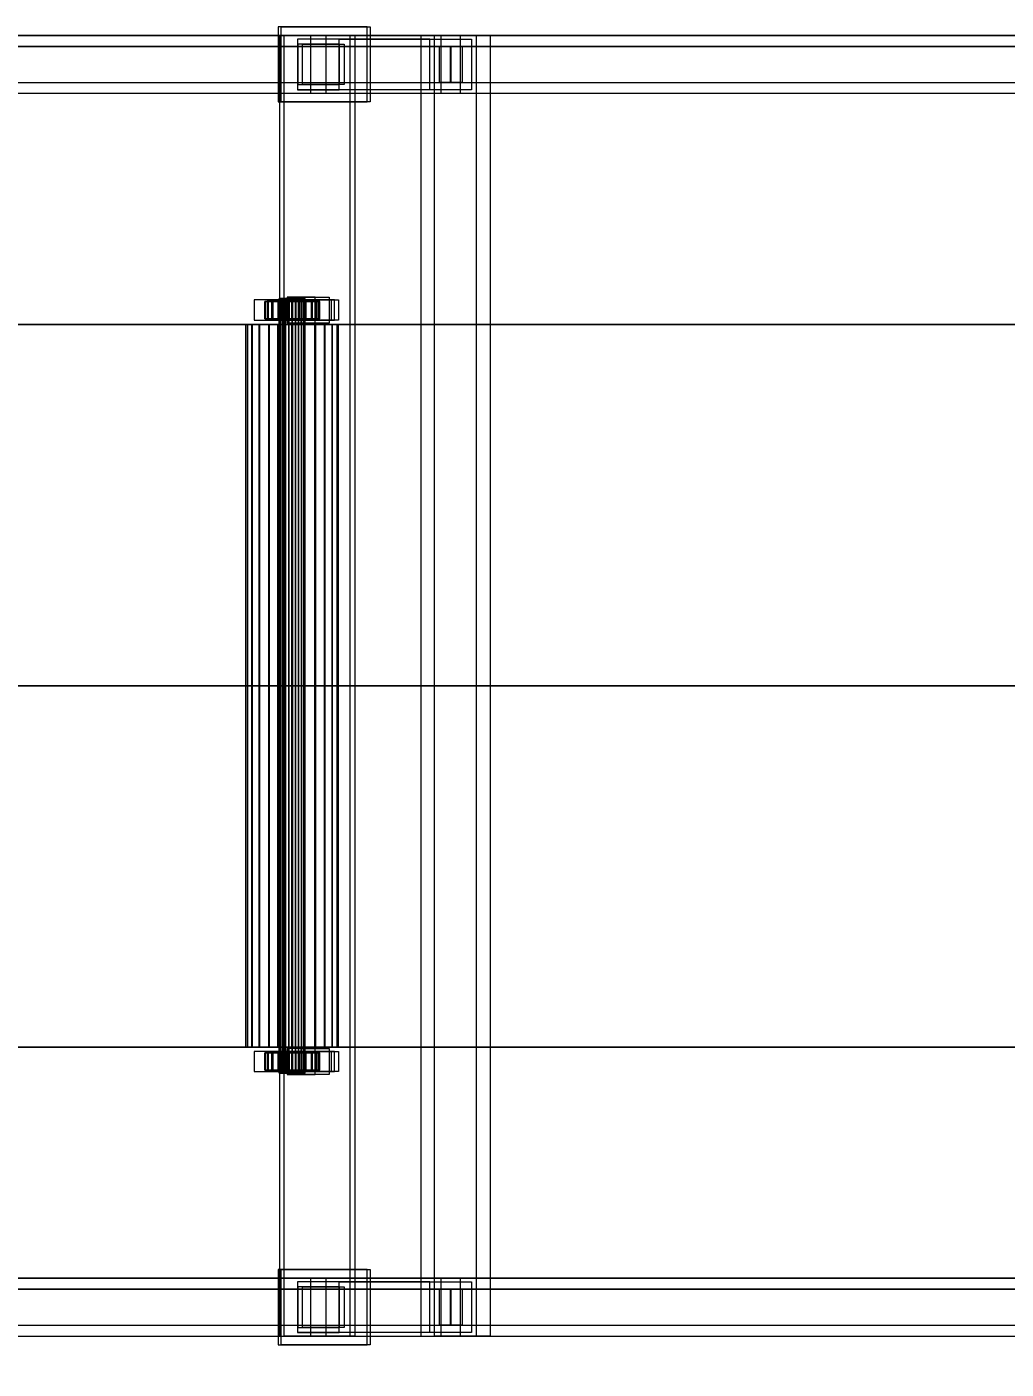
# Model space of a CAD drawing. Header units: millimetres. Extents: x -191664 to 191490, y -197311 to 10263.
# Drawn here: x 34182 to 34860, y -18473 to -17544 of the extents above; entities that cross this region are included whole.
import ezdxf

# ---------------------------------------------------------------- set-up
doc = ezdxf.new("R2010")
doc.units = ezdxf.units.MM
doc.layers.add('COTAS_INSTALACION_P', color=30, linetype='Continuous', lineweight=0)
doc.layers.add('superior_C03', color=7, linetype='Continuous', lineweight=0)
doc.dimstyles.new('PLANTA_100', dxfattribs={"dimtxt": 250, "dimasz": 150, "dimexe": 150, "dimexo": 80, "dimgap": 100, "dimtad": 1, "dimtih": 1, "dimtoh": 1, "dimdec": 1, "dimdsep": 46, "dimcen": 0.09, "dimclrd": 1, "dimclre": 1, "dimclrt": 1, "dimadec": 0, "dimazin": 0, "dimtfac": 1, "dimtdec": 4, "dimtofl": 0, "dimtmove": 0, "dimatfit": 3, "dimfxl": 1, "dimtolj": 1, "dimtzin": 0, "dimarcsym": 0})

# ---------------------------------------------------------------- blocks, each defined once
blk = doc.blocks.new('*D5')
at = {"layer": 'COTAS_INSTALACION_P', "color": 1, "lineweight": -2, "transparency": 16777216}
for p, q in [((-1000, -18080), (-1000, -25850)), ((60117.12, -18080), (60117.12, -25850)), ((-850, -25700), (59967.12, -25700))]:
    blk.add_line(p, q, dxfattribs=at)
at = {"layer": 'COTAS_INSTALACION_P', "color": 1, "transparency": 16777216}
for points in [[(-850, -25675), (-850, -25725), (-1000, -25700)], [(59967.12, -25675), (59967.12, -25725), (60117.12, -25700)]]:
    blk.add_solid(points, dxfattribs=at)
at = {"layer": 'Defpoints', "color": 0, "transparency": 16777216}
for p in [(-1000, -18000), (60117.12, -18000), (60117.12, -25700)]:
    blk.add_point(p, dxfattribs=at)

msp = doc.modelspace()

# ---------------------------------------------------------------- linework, layer by layer
at = {"layer": 'superior_C03', "color": 139, "true_color": 0x354b57}
for p, q in [((34417.8, -17544), (34356.16, -17544)), ((34356.16, -17544), (34356.16, -17596)), ((34358.31, -17544), (34356.16, -17544)), ((34358.31, -17596), (34358.31, -17544)), ((34358.31, -17544), (34419.95, -17544)), ((34417.8, -17596), (34417.8, -17544)), ((34417.8, -17544), (34419.95, -17544)), ((34419.95, -17544), (34419.95, -17596)), ((34378.69, -17550), (33223.03, -17550)), ((33233.8, -17550), (34389.47, -17550)), ((34468.91, -17550), (33313.25, -17550)), ((33326.71, -17550), (34482.38, -17550)), ((34406.05, -17550), (34357.13, -17550)), ((34357.13, -17550), (34357.13, -18450)), ((34360.36, -17550), (34357.13, -17550)), ((34360.36, -18450), (34360.36, -17550)), ((34360.36, -17550), (34409.28, -17550)), ((34398.53, -17552.5), (34369.63, -17552.5)), ((34369.63, -17552.5), (34369.63, -17587.5)), ((34461.2, -17552.5), (34369.63, -17552.5)), ((34378.69, -17550), (34378.69, -17590)), ((34389.47, -17550), (34378.69, -17550)), ((35534.36, -17550), (34378.69, -17550)), ((34389.47, -17590), (34389.47, -17550)), ((34389.47, -17550), (35545.13, -17550)), ((34398.53, -17587.5), (34398.53, -17552.5)), ((34398.53, -17552.5), (34490.09, -17552.5)), ((34406.05, -18450), (34406.05, -17550)), ((34406.05, -17550), (34409.28, -17550)), ((34409.28, -17550), (34409.28, -18450)), ((34493.56, -17550), (34455.04, -17550)), ((34455.04, -17550), (34455.04, -18450)), ((34464.46, -17550), (34455.04, -17550)), ((34461.2, -17587.5), (34461.2, -17552.5)), ((34461.2, -17552.5), (34490.09, -17552.5)), ((34464.46, -18450), (34464.46, -17550)), ((34464.46, -17550), (34502.98, -17550)), ((34468.91, -17550), (34468.91, -17590)), ((34482.38, -17550), (34468.91, -17550)), ((35624.58, -17550), (34468.91, -17550)), ((34482.38, -17590), (34482.38, -17550)), ((34482.38, -17550), (35638.04, -17550)), ((34490.09, -17552.5), (34490.09, -17587.5)), ((34493.56, -18450), (34493.56, -17550)), ((34493.56, -17550), (34502.98, -17550)), ((34502.98, -17550), (34502.98, -18450)), ((33228.36, -17557.5), (34475.59, -17557.5)), ((34475.7, -17557.5), (33228.47, -17557.5)), ((34398.73, -17556), (34369.84, -17556)), ((34369.84, -17556), (34369.84, -17584)), ((34373.07, -17556), (34369.84, -17556)), ((34373.07, -17584), (34373.07, -17556)), ((34373.07, -17556), (34401.96, -17556)), ((34398.73, -17584), (34398.73, -17556)), ((34398.73, -17556), (34401.96, -17556)), ((34401.96, -17556), (34401.96, -17584)), ((34467.82, -17557.5), (34483.47, -17557.5)), ((34467.82, -17582.5), (34467.82, -17557.5)), ((35531.92, -17557.5), (34467.82, -17557.5)), ((34475.59, -17582.5), (34475.59, -17557.5)), ((34475.59, -17557.5), (34475.7, -17557.5)), ((34475.7, -17557.5), (34475.7, -17582.5)), ((34483.47, -17557.5), (34483.47, -17582.5)), ((34483.47, -17557.5), (35547.57, -17557.5)), ((33228.36, -17582.5), (34475.59, -17582.5)), ((33228.47, -17582.5), (34475.7, -17582.5)), ((34483.47, -17582.5), (34467.82, -17582.5)), ((34467.82, -17582.5), (35531.92, -17582.5)), ((34475.7, -17582.5), (34475.59, -17582.5)), ((34483.47, -17582.5), (35547.57, -17582.5)), ((33223.03, -17590), (34378.69, -17590)), ((33233.8, -17590), (34389.47, -17590)), ((33313.25, -17590), (34468.91, -17590)), ((33326.71, -17590), (34482.38, -17590)), ((34369.63, -17587.5), (34398.53, -17587.5)), ((34461.2, -17587.5), (34369.63, -17587.5)), ((34369.84, -17584), (34398.73, -17584)), ((34369.84, -17584), (34373.07, -17584)), ((34401.96, -17584), (34373.07, -17584)), ((34378.69, -17590), (34389.47, -17590)), ((34378.69, -17590), (35534.36, -17590)), ((34389.47, -17590), (35545.13, -17590)), ((34490.09, -17587.5), (34398.53, -17587.5)), ((34401.96, -17584), (34398.73, -17584)), ((34490.09, -17587.5), (34461.2, -17587.5)), ((34468.91, -17590), (34482.38, -17590)), ((34468.91, -17590), (35624.58, -17590)), ((34482.38, -17590), (35638.04, -17590)), ((34356.16, -17596), (34417.8, -17596)), ((34356.16, -17596), (34358.31, -17596)), ((34419.95, -17596), (34358.31, -17596)), ((34419.95, -17596), (34417.8, -17596)), ((34381.8, -17731), (34362.53, -17731)), ((34362.53, -17731), (34362.53, -17749)), ((34372.23, -17731), (34362.53, -17731)), ((34372.23, -17749), (34372.23, -17731)), ((34372.23, -17731), (34391.49, -17731)), ((34381.8, -17749), (34381.8, -17731)), ((34381.8, -17731), (34391.49, -17731)), ((34391.49, -17731), (34391.49, -17749)), ((34349.18, -17733), (34339.55, -17733)), ((34339.55, -17733), (34339.55, -17747)), ((34352.48, -17733), (34339.55, -17733)), ((34395.28, -17733), (34349.05, -17733)), ((34349.05, -17733), (34349.05, -17747)), ((34351.75, -17733), (34349.05, -17733)), ((34349.18, -17747), (34349.18, -17733)), ((34349.18, -17733), (34362.11, -17733)), ((34351.75, -17747), (34351.75, -17733)), ((34351.75, -17733), (34397.97, -17733)), ((34352.48, -17747), (34352.48, -17733)), ((34352.48, -17733), (34362.11, -17733)), ((34362.11, -17733), (34362.11, -17747)), ((34380, -17733), (34370.37, -17733)), ((34370.37, -17733), (34370.37, -17747)), ((34383.3, -17733), (34370.37, -17733)), ((34380, -17747), (34380, -17733)), ((34380, -17733), (34392.93, -17733)), ((34383.3, -17747), (34383.3, -17733)), ((34383.3, -17733), (34392.93, -17733)), ((34392.93, -17733), (34392.93, -17747)), ((34395.28, -17747), (34395.28, -17733)), ((34395.28, -17733), (34397.97, -17733)), ((34397.97, -17733), (34397.97, -17747)), ((34339.55, -17747), (34349.18, -17747)), ((34339.55, -17747), (34352.48, -17747)), ((34349.05, -17747), (34395.28, -17747)), ((34349.05, -17747), (34351.75, -17747)), ((34362.11, -17747), (34349.18, -17747)), ((34397.97, -17747), (34351.75, -17747)), ((34362.11, -17747), (34352.48, -17747)), ((34362.53, -17749), (34381.8, -17749)), ((34372.23, -17749), (34362.53, -17749)), ((34370.37, -17747), (34380, -17747)), ((34370.37, -17747), (34383.3, -17747)), ((34391.49, -17749), (34372.23, -17749)), ((34392.93, -17747), (34380, -17747)), ((34391.49, -17749), (34381.8, -17749)), ((34392.93, -17747), (34383.3, -17747)), ((34397.97, -17747), (34395.28, -17747)), ((34381.8, -18251), (34362.53, -18251)), ((34362.53, -18251), (34362.53, -18269)), ((34372.23, -18251), (34362.53, -18251)), ((34372.23, -18269), (34372.23, -18251)), ((34372.23, -18251), (34391.49, -18251)), ((34381.8, -18269), (34381.8, -18251)), ((34381.8, -18251), (34391.49, -18251)), ((34391.49, -18251), (34391.49, -18269)), ((34349.18, -18253), (34339.55, -18253)), ((34339.55, -18253), (34339.55, -18267)), ((34352.48, -18253), (34339.55, -18253)), ((34395.28, -18253), (34349.05, -18253)), ((34349.05, -18253), (34349.05, -18267)), ((34351.75, -18253), (34349.05, -18253)), ((34349.18, -18267), (34349.18, -18253)), ((34349.18, -18253), (34362.11, -18253)), ((34351.75, -18267), (34351.75, -18253)), ((34351.75, -18253), (34397.97, -18253)), ((34352.48, -18267), (34352.48, -18253)), ((34352.48, -18253), (34362.11, -18253)), ((34362.11, -18253), (34362.11, -18267)), ((34380, -18253), (34370.37, -18253)), ((34370.37, -18253), (34370.37, -18267)), ((34383.3, -18253), (34370.37, -18253)), ((34380, -18267), (34380, -18253)), ((34380, -18253), (34392.93, -18253)), ((34383.3, -18267), (34383.3, -18253)), ((34383.3, -18253), (34392.93, -18253)), ((34392.93, -18253), (34392.93, -18267)), ((34395.28, -18267), (34395.28, -18253)), ((34395.28, -18253), (34397.97, -18253)), ((34397.97, -18253), (34397.97, -18267)), ((34339.55, -18267), (34349.18, -18267)), ((34339.55, -18267), (34352.48, -18267)), ((34349.05, -18267), (34395.28, -18267)), ((34349.05, -18267), (34351.75, -18267)), ((34362.11, -18267), (34349.18, -18267)), ((34397.97, -18267), (34351.75, -18267)), ((34362.11, -18267), (34352.48, -18267)), ((34362.53, -18269), (34381.8, -18269)), ((34372.23, -18269), (34362.53, -18269)), ((34370.37, -18267), (34380, -18267)), ((34370.37, -18267), (34383.3, -18267)), ((34391.49, -18269), (34372.23, -18269)), ((34392.93, -18267), (34380, -18267)), ((34391.49, -18269), (34381.8, -18269)), ((34392.93, -18267), (34383.3, -18267)), ((34397.97, -18267), (34395.28, -18267)), ((34378.69, -18410), (33223.03, -18410)), ((33233.8, -18410), (34389.47, -18410)), ((34468.91, -18410), (33313.25, -18410)), ((33326.71, -18410), (34482.38, -18410)), ((34417.8, -18404), (34356.16, -18404)), ((34356.16, -18404), (34356.16, -18456)), ((34358.31, -18404), (34356.16, -18404)), ((34358.31, -18456), (34358.31, -18404)), ((34358.31, -18404), (34419.95, -18404)), ((34378.69, -18410), (34378.69, -18450)), ((34389.47, -18410), (34378.69, -18410)), ((35534.36, -18410), (34378.69, -18410)), ((34389.47, -18450), (34389.47, -18410)), ((34389.47, -18410), (35545.13, -18410)), ((34417.8, -18456), (34417.8, -18404)), ((34417.8, -18404), (34419.95, -18404)), ((34419.95, -18404), (34419.95, -18456)), ((34468.91, -18410), (34468.91, -18450)), ((34482.38, -18410), (34468.91, -18410)), ((35624.58, -18410), (34468.91, -18410)), ((34482.38, -18450), (34482.38, -18410)), ((34482.38, -18410), (35638.04, -18410)), ((33228.36, -18417.5), (34475.59, -18417.5)), ((34475.7, -18417.5), (33228.47, -18417.5)), ((34398.53, -18412.5), (34369.63, -18412.5)), ((34369.63, -18412.5), (34369.63, -18447.5)), ((34461.2, -18412.5), (34369.63, -18412.5)), ((34398.73, -18416), (34369.84, -18416)), ((34369.84, -18416), (34369.84, -18444)), ((34373.07, -18416), (34369.84, -18416)), ((34373.07, -18444), (34373.07, -18416)), ((34373.07, -18416), (34401.96, -18416)), ((34398.53, -18447.5), (34398.53, -18412.5)), ((34398.53, -18412.5), (34490.09, -18412.5)), ((34398.73, -18444), (34398.73, -18416)), ((34398.73, -18416), (34401.96, -18416)), ((34401.96, -18416), (34401.96, -18444)), ((34461.2, -18447.5), (34461.2, -18412.5)), ((34461.2, -18412.5), (34490.09, -18412.5)), ((34467.82, -18417.5), (34483.47, -18417.5)), ((34467.82, -18442.5), (34467.82, -18417.5)), ((35531.92, -18417.5), (34467.82, -18417.5)), ((34475.59, -18442.5), (34475.59, -18417.5)), ((34475.59, -18417.5), (34475.7, -18417.5)), ((34475.7, -18417.5), (34475.7, -18442.5)), ((34483.47, -18417.5), (34483.47, -18442.5)), ((34483.47, -18417.5), (35547.57, -18417.5)), ((34490.09, -18412.5), (34490.09, -18447.5)), ((33228.36, -18442.5), (34475.59, -18442.5)), ((33228.47, -18442.5), (34475.7, -18442.5)), ((34369.84, -18444), (34398.73, -18444)), ((34369.84, -18444), (34373.07, -18444)), ((34401.96, -18444), (34373.07, -18444)), ((34401.96, -18444), (34398.73, -18444)), ((34483.47, -18442.5), (34467.82, -18442.5)), ((34467.82, -18442.5), (35531.92, -18442.5)), ((34475.7, -18442.5), (34475.59, -18442.5)), ((34483.47, -18442.5), (35547.57, -18442.5)), ((33223.03, -18450), (34378.69, -18450)), ((33233.8, -18450), (34389.47, -18450)), ((33313.25, -18450), (34468.91, -18450)), ((33326.71, -18450), (34482.38, -18450)), ((34356.16, -18456), (34417.8, -18456)), ((34356.16, -18456), (34358.31, -18456)), ((34357.13, -18450), (34406.05, -18450)), ((34357.13, -18450), (34360.36, -18450)), ((34419.95, -18456), (34358.31, -18456)), ((34409.28, -18450), (34360.36, -18450)), ((34369.63, -18447.5), (34398.53, -18447.5)), ((34461.2, -18447.5), (34369.63, -18447.5)), ((34378.69, -18450), (34389.47, -18450)), ((34378.69, -18450), (35534.36, -18450)), ((34389.47, -18450), (35545.13, -18450)), ((34490.09, -18447.5), (34398.53, -18447.5)), ((34409.28, -18450), (34406.05, -18450)), ((34419.95, -18456), (34417.8, -18456)), ((34455.04, -18450), (34493.56, -18450)), ((34455.04, -18450), (34464.46, -18450)), ((34490.09, -18447.5), (34461.2, -18447.5)), ((34502.98, -18450), (34464.46, -18450)), ((34468.91, -18450), (34482.38, -18450)), ((34468.91, -18450), (35624.58, -18450)), ((34482.38, -18450), (35638.04, -18450)), ((34502.98, -18450), (34493.56, -18450))]:
    msp.add_line(p, q, dxfattribs=at)
at = {"layer": 'superior_C03', "color": 9, "true_color": 0xbac6cb}
for p, q in [((34357.25, -17732), (34356.97, -17732)), ((34356.97, -17732), (34357.3, -17732)), ((34356.97, -18268), (34356.97, -17732)), ((34358.13, -17732), (34357.25, -17732)), ((34357.25, -18268), (34357.25, -17732)), ((34357.3, -17732), (34358.23, -17732)), ((34357.3, -18268), (34357.3, -17732)), ((34359.54, -17732), (34358.13, -17732)), ((34358.13, -18268), (34358.13, -17732)), ((34358.23, -17732), (34359.68, -17732)), ((34358.23, -18268), (34358.23, -17732)), ((34361.39, -17732), (34359.54, -17732)), ((34359.54, -18268), (34359.54, -17732)), ((34359.68, -17732), (34361.56, -17732)), ((34359.68, -18268), (34359.68, -17732)), ((34363.55, -17732), (34361.39, -17732)), ((34361.39, -18268), (34361.39, -17732)), ((34361.56, -17732), (34363.74, -17732)), ((34361.56, -18268), (34361.56, -17732)), ((34365.87, -17732), (34363.55, -17732)), ((34363.55, -18268), (34363.55, -17732)), ((34363.74, -17732), (34366.07, -17732)), ((34363.74, -18268), (34363.74, -17732)), ((34368.21, -17732), (34365.87, -17732)), ((34365.87, -18268), (34365.87, -17732)), ((34366.07, -17732), (34368.4, -17732)), ((34366.07, -18268), (34366.07, -17732)), ((34370.39, -17732), (34368.21, -17732)), ((34368.21, -18268), (34368.21, -17732)), ((34368.4, -17732), (34370.56, -17732)), ((34368.4, -18268), (34368.4, -17732)), ((34372.27, -17732), (34370.39, -17732)), ((34370.39, -18268), (34370.39, -17732)), ((34370.56, -17732), (34372.4, -17732)), ((34370.56, -18268), (34370.56, -17732)), ((34373.72, -17732), (34372.27, -17732)), ((34372.27, -18268), (34372.27, -17732)), ((34372.4, -17732), (34373.81, -17732)), ((34372.4, -18268), (34372.4, -17732)), ((34374.64, -17732), (34373.72, -17732)), ((34373.72, -18268), (34373.72, -17732)), ((34373.81, -17732), (34374.69, -17732)), ((34373.81, -18268), (34373.81, -17732)), ((34374.97, -17732), (34374.64, -17732)), ((34374.64, -17732), (34374.64, -18268)), ((34374.69, -17732), (34374.97, -17732)), ((34374.69, -18268), (34374.69, -17732)), ((34374.97, -18268), (34374.97, -17732)), ((34357.3, -18268), (34356.97, -18268)), ((34356.97, -18268), (34357.25, -18268)), ((34357.25, -18268), (34358.13, -18268)), ((34358.23, -18268), (34357.3, -18268)), ((34358.13, -18268), (34359.54, -18268)), ((34359.68, -18268), (34358.23, -18268)), ((34359.54, -18268), (34361.39, -18268)), ((34361.56, -18268), (34359.68, -18268)), ((34361.39, -18268), (34363.55, -18268)), ((34363.74, -18268), (34361.56, -18268)), ((34363.55, -18268), (34365.87, -18268)), ((34366.07, -18268), (34363.74, -18268)), ((34365.87, -18268), (34368.21, -18268)), ((34368.4, -18268), (34366.07, -18268)), ((34368.21, -18268), (34370.39, -18268)), ((34370.56, -18268), (34368.4, -18268)), ((34370.39, -18268), (34372.27, -18268)), ((34372.4, -18268), (34370.56, -18268)), ((34372.27, -18268), (34373.72, -18268)), ((34373.81, -18268), (34372.4, -18268)), ((34373.72, -18268), (34374.64, -18268)), ((34374.69, -18268), (34373.81, -18268)), ((34374.64, -18268), (34374.97, -18268)), ((34374.97, -18268), (34374.69, -18268))]:
    msp.add_line(p, q, dxfattribs=at)
at = {"layer": 'superior_C03', "color": 155, "true_color": 0x617580}
for p, q in [((34347.57, -17734), (34346.97, -17734)), ((34346.97, -17734), (34356.97, -17734)), ((34346.97, -17746), (34346.97, -17734)), ((34346.97, -17734), (34347.67, -17734)), ((34349.41, -17734), (34347.57, -17734)), ((34347.57, -17734), (34357.25, -17734)), ((34347.57, -17746), (34347.57, -17734)), ((34347.67, -17734), (34357.3, -17734)), ((34347.67, -17746), (34347.67, -17734)), ((34347.67, -17734), (34349.62, -17734)), ((34352.39, -17734), (34349.41, -17734)), ((34349.41, -17734), (34358.13, -17734)), ((34349.41, -17746), (34349.41, -17734)), ((34349.62, -17734), (34358.23, -17734)), ((34349.62, -17746), (34349.62, -17734)), ((34349.62, -17734), (34352.68, -17734)), ((34356.29, -17734), (34352.39, -17734)), ((34352.39, -17734), (34359.54, -17734)), ((34352.39, -17746), (34352.39, -17734)), ((34352.68, -17734), (34359.68, -17734)), ((34352.68, -17746), (34352.68, -17734)), ((34352.68, -17734), (34356.65, -17734)), ((34360.85, -17734), (34356.29, -17734)), ((34356.29, -17734), (34361.39, -17734)), ((34356.29, -17746), (34356.29, -17734)), ((34356.65, -17734), (34361.56, -17734)), ((34356.65, -17746), (34356.65, -17734)), ((34356.65, -17734), (34361.25, -17734)), ((34356.97, -17734), (34357.25, -17734)), ((34356.97, -17734), (34356.97, -17746)), ((34357.3, -17734), (34356.97, -17734)), ((34357.25, -17734), (34358.13, -17734)), ((34357.25, -17734), (34357.25, -17746)), ((34357.3, -17734), (34357.3, -17746)), ((34358.23, -17734), (34357.3, -17734)), ((34358.13, -17734), (34359.54, -17734)), ((34358.13, -17734), (34358.13, -17746)), ((34358.23, -17734), (34358.23, -17746)), ((34359.68, -17734), (34358.23, -17734)), ((34359.54, -17734), (34361.39, -17734)), ((34359.54, -17734), (34359.54, -17746)), ((34359.68, -17734), (34359.68, -17746)), ((34361.56, -17734), (34359.68, -17734)), ((34365.76, -17734), (34360.85, -17734)), ((34360.85, -17734), (34363.55, -17734)), ((34360.85, -17746), (34360.85, -17734)), ((34361.25, -17734), (34363.74, -17734)), ((34361.25, -17746), (34361.25, -17734)), ((34361.25, -17734), (34366.18, -17734)), ((34361.39, -17734), (34363.55, -17734)), ((34361.39, -17734), (34361.39, -17746)), ((34361.56, -17734), (34361.56, -17746)), ((34363.74, -17734), (34361.56, -17734)), ((34363.55, -17734), (34365.87, -17734)), ((34363.55, -17734), (34363.55, -17746)), ((34363.74, -17734), (34363.74, -17746)), ((34366.07, -17734), (34363.74, -17734)), ((34370.69, -17734), (34365.76, -17734)), ((34365.76, -17734), (34365.87, -17734)), ((34365.76, -17746), (34365.76, -17734)), ((34365.87, -17734), (34368.21, -17734)), ((34365.87, -17734), (34365.87, -17746)), ((34366.18, -17734), (34366.07, -17734)), ((34366.07, -17734), (34366.07, -17746)), ((34368.4, -17734), (34366.07, -17734)), ((34366.18, -17746), (34366.18, -17734)), ((34366.18, -17734), (34371.09, -17734)), ((34370.69, -17734), (34368.21, -17734)), ((34368.21, -17734), (34370.39, -17734)), ((34368.21, -17734), (34368.21, -17746)), ((34371.09, -17734), (34368.4, -17734)), ((34368.4, -17734), (34368.4, -17746)), ((34370.56, -17734), (34368.4, -17734)), ((34375.29, -17734), (34370.39, -17734)), ((34370.39, -17734), (34372.27, -17734)), ((34370.39, -17734), (34370.39, -17746)), ((34375.65, -17734), (34370.56, -17734)), ((34370.56, -17734), (34370.56, -17746)), ((34372.4, -17734), (34370.56, -17734)), ((34375.29, -17734), (34370.69, -17734)), ((34370.69, -17746), (34370.69, -17734)), ((34371.09, -17746), (34371.09, -17734)), ((34371.09, -17734), (34375.65, -17734)), ((34379.26, -17734), (34372.27, -17734)), ((34372.27, -17734), (34373.72, -17734)), ((34372.27, -17734), (34372.27, -17746)), ((34379.55, -17734), (34372.4, -17734)), ((34372.4, -17734), (34372.4, -17746)), ((34373.81, -17734), (34372.4, -17734)), ((34382.32, -17734), (34373.72, -17734)), ((34373.72, -17734), (34374.64, -17734)), ((34373.72, -17734), (34373.72, -17746)), ((34382.53, -17734), (34373.81, -17734)), ((34373.81, -17734), (34373.81, -17746)), ((34374.69, -17734), (34373.81, -17734)), ((34374.64, -17734), (34384.27, -17734)), ((34374.64, -17746), (34374.64, -17734)), ((34374.64, -17734), (34374.97, -17734)), ((34384.38, -17734), (34374.69, -17734)), ((34374.69, -17734), (34374.69, -17746)), ((34374.97, -17734), (34374.69, -17734)), ((34384.97, -17734), (34374.97, -17734)), ((34374.97, -17734), (34374.97, -17746)), ((34379.26, -17734), (34375.29, -17734)), ((34375.29, -17746), (34375.29, -17734)), ((34375.65, -17746), (34375.65, -17734)), ((34375.65, -17734), (34379.55, -17734)), ((34382.32, -17734), (34379.26, -17734)), ((34379.26, -17746), (34379.26, -17734)), ((34379.55, -17746), (34379.55, -17734)), ((34379.55, -17734), (34382.53, -17734)), ((34384.27, -17734), (34382.32, -17734)), ((34382.32, -17746), (34382.32, -17734)), ((34382.53, -17746), (34382.53, -17734)), ((34382.53, -17734), (34384.38, -17734)), ((34384.27, -17734), (34384.27, -17746)), ((34384.97, -17734), (34384.27, -17734)), ((34384.38, -17746), (34384.38, -17734)), ((34384.38, -17734), (34384.97, -17734)), ((34384.97, -17746), (34384.97, -17734)), ((34356.97, -17746), (34346.97, -17746)), ((34346.97, -17746), (34347.57, -17746)), ((34347.67, -17746), (34346.97, -17746)), ((34357.25, -17746), (34347.57, -17746)), ((34347.57, -17746), (34349.41, -17746)), ((34357.3, -17746), (34347.67, -17746)), ((34349.62, -17746), (34347.67, -17746)), ((34358.13, -17746), (34349.41, -17746)), ((34349.41, -17746), (34352.39, -17746)), ((34358.23, -17746), (34349.62, -17746)), ((34352.68, -17746), (34349.62, -17746)), ((34359.54, -17746), (34352.39, -17746)), ((34352.39, -17746), (34356.29, -17746)), ((34359.68, -17746), (34352.68, -17746)), ((34356.65, -17746), (34352.68, -17746)), ((34361.39, -17746), (34356.29, -17746)), ((34356.29, -17746), (34360.85, -17746)), ((34361.56, -17746), (34356.65, -17746)), ((34361.25, -17746), (34356.65, -17746)), ((34357.25, -17746), (34356.97, -17746)), ((34356.97, -17746), (34357.3, -17746)), ((34358.13, -17746), (34357.25, -17746)), ((34357.3, -17746), (34358.23, -17746)), ((34359.54, -17746), (34358.13, -17746)), ((34358.23, -17746), (34359.68, -17746)), ((34361.39, -17746), (34359.54, -17746)), ((34359.68, -17746), (34361.56, -17746)), ((34363.55, -17746), (34360.85, -17746)), ((34360.85, -17746), (34365.76, -17746)), ((34363.74, -17746), (34361.25, -17746)), ((34366.18, -17746), (34361.25, -17746)), ((34363.55, -17746), (34361.39, -17746)), ((34361.56, -17746), (34363.74, -17746)), ((34365.87, -17746), (34363.55, -17746)), ((34363.74, -17746), (34366.07, -17746)), ((34365.87, -17746), (34365.76, -17746)), ((34365.76, -17746), (34370.69, -17746)), ((34368.21, -17746), (34365.87, -17746)), ((34366.07, -17746), (34366.18, -17746)), ((34366.07, -17746), (34368.4, -17746)), ((34371.09, -17746), (34366.18, -17746)), ((34370.39, -17746), (34368.21, -17746)), ((34368.21, -17746), (34370.69, -17746)), ((34368.4, -17746), (34371.09, -17746)), ((34368.4, -17746), (34370.56, -17746)), ((34372.27, -17746), (34370.39, -17746)), ((34370.39, -17746), (34375.29, -17746)), ((34370.56, -17746), (34375.65, -17746)), ((34370.56, -17746), (34372.4, -17746)), ((34370.69, -17746), (34375.29, -17746)), ((34375.65, -17746), (34371.09, -17746)), ((34373.72, -17746), (34372.27, -17746)), ((34372.27, -17746), (34379.26, -17746)), ((34372.4, -17746), (34379.55, -17746)), ((34372.4, -17746), (34373.81, -17746)), ((34374.64, -17746), (34373.72, -17746)), ((34373.72, -17746), (34382.32, -17746)), ((34373.81, -17746), (34382.53, -17746)), ((34373.81, -17746), (34374.69, -17746)), ((34384.27, -17746), (34374.64, -17746)), ((34374.97, -17746), (34374.64, -17746)), ((34374.69, -17746), (34384.38, -17746)), ((34374.69, -17746), (34374.97, -17746)), ((34374.97, -17746), (34384.97, -17746)), ((34375.29, -17746), (34379.26, -17746)), ((34379.55, -17746), (34375.65, -17746)), ((34379.26, -17746), (34382.32, -17746)), ((34382.53, -17746), (34379.55, -17746)), ((34382.32, -17746), (34384.27, -17746)), ((34384.38, -17746), (34382.53, -17746)), ((34384.27, -17746), (34384.97, -17746)), ((34384.97, -17746), (34384.38, -17746)), ((34347.57, -18254), (34346.97, -18254)), ((34346.97, -18254), (34356.97, -18254)), ((34346.97, -18266), (34346.97, -18254)), ((34346.97, -18254), (34347.67, -18254)), ((34349.41, -18254), (34347.57, -18254)), ((34347.57, -18254), (34357.25, -18254)), ((34347.57, -18266), (34347.57, -18254)), ((34347.67, -18254), (34357.3, -18254)), ((34347.67, -18266), (34347.67, -18254)), ((34347.67, -18254), (34349.62, -18254)), ((34352.39, -18254), (34349.41, -18254)), ((34349.41, -18254), (34358.13, -18254)), ((34349.41, -18266), (34349.41, -18254)), ((34349.62, -18254), (34358.23, -18254)), ((34349.62, -18266), (34349.62, -18254)), ((34349.62, -18254), (34352.68, -18254)), ((34356.29, -18254), (34352.39, -18254)), ((34352.39, -18254), (34359.54, -18254)), ((34352.39, -18266), (34352.39, -18254)), ((34352.68, -18254), (34359.68, -18254)), ((34352.68, -18266), (34352.68, -18254)), ((34352.68, -18254), (34356.65, -18254)), ((34360.85, -18254), (34356.29, -18254)), ((34356.29, -18254), (34361.39, -18254)), ((34356.29, -18266), (34356.29, -18254)), ((34356.65, -18254), (34361.56, -18254)), ((34356.65, -18266), (34356.65, -18254)), ((34356.65, -18254), (34361.25, -18254)), ((34356.97, -18254), (34357.25, -18254)), ((34356.97, -18254), (34356.97, -18266)), ((34357.3, -18254), (34356.97, -18254)), ((34357.25, -18254), (34358.13, -18254)), ((34357.25, -18254), (34357.25, -18266)), ((34357.3, -18254), (34357.3, -18266)), ((34358.23, -18254), (34357.3, -18254)), ((34358.13, -18254), (34359.54, -18254)), ((34358.13, -18254), (34358.13, -18266)), ((34358.23, -18254), (34358.23, -18266)), ((34359.68, -18254), (34358.23, -18254)), ((34359.54, -18254), (34361.39, -18254)), ((34359.54, -18254), (34359.54, -18266)), ((34359.68, -18254), (34359.68, -18266)), ((34361.56, -18254), (34359.68, -18254)), ((34365.76, -18254), (34360.85, -18254)), ((34360.85, -18254), (34363.55, -18254)), ((34360.85, -18266), (34360.85, -18254)), ((34361.25, -18254), (34363.74, -18254)), ((34361.25, -18266), (34361.25, -18254)), ((34361.25, -18254), (34366.18, -18254)), ((34361.39, -18254), (34363.55, -18254)), ((34361.39, -18254), (34361.39, -18266)), ((34361.56, -18254), (34361.56, -18266)), ((34363.74, -18254), (34361.56, -18254)), ((34363.55, -18254), (34365.87, -18254)), ((34363.55, -18254), (34363.55, -18266)), ((34363.74, -18254), (34363.74, -18266)), ((34366.07, -18254), (34363.74, -18254)), ((34370.69, -18254), (34365.76, -18254)), ((34365.76, -18254), (34365.87, -18254)), ((34365.76, -18266), (34365.76, -18254)), ((34365.87, -18254), (34368.21, -18254)), ((34365.87, -18254), (34365.87, -18266)), ((34366.18, -18254), (34366.07, -18254)), ((34366.07, -18254), (34366.07, -18266)), ((34368.4, -18254), (34366.07, -18254)), ((34366.18, -18266), (34366.18, -18254)), ((34366.18, -18254), (34371.09, -18254)), ((34370.69, -18254), (34368.21, -18254)), ((34368.21, -18254), (34370.39, -18254)), ((34368.21, -18254), (34368.21, -18266)), ((34371.09, -18254), (34368.4, -18254)), ((34368.4, -18254), (34368.4, -18266)), ((34370.56, -18254), (34368.4, -18254)), ((34375.29, -18254), (34370.39, -18254)), ((34370.39, -18254), (34372.27, -18254)), ((34370.39, -18254), (34370.39, -18266)), ((34375.65, -18254), (34370.56, -18254)), ((34370.56, -18254), (34370.56, -18266)), ((34372.4, -18254), (34370.56, -18254)), ((34375.29, -18254), (34370.69, -18254)), ((34370.69, -18266), (34370.69, -18254)), ((34371.09, -18266), (34371.09, -18254)), ((34371.09, -18254), (34375.65, -18254)), ((34379.26, -18254), (34372.27, -18254)), ((34372.27, -18254), (34373.72, -18254)), ((34372.27, -18254), (34372.27, -18266)), ((34379.55, -18254), (34372.4, -18254)), ((34372.4, -18254), (34372.4, -18266)), ((34373.81, -18254), (34372.4, -18254)), ((34382.32, -18254), (34373.72, -18254)), ((34373.72, -18254), (34374.64, -18254)), ((34373.72, -18254), (34373.72, -18266)), ((34382.53, -18254), (34373.81, -18254)), ((34373.81, -18254), (34373.81, -18266)), ((34374.69, -18254), (34373.81, -18254)), ((34374.64, -18254), (34384.27, -18254)), ((34374.64, -18266), (34374.64, -18254)), ((34374.64, -18254), (34374.97, -18254)), ((34384.38, -18254), (34374.69, -18254)), ((34374.69, -18254), (34374.69, -18266)), ((34374.97, -18254), (34374.69, -18254)), ((34384.97, -18254), (34374.97, -18254)), ((34374.97, -18254), (34374.97, -18266)), ((34379.26, -18254), (34375.29, -18254)), ((34375.29, -18266), (34375.29, -18254)), ((34375.65, -18266), (34375.65, -18254)), ((34375.65, -18254), (34379.55, -18254)), ((34382.32, -18254), (34379.26, -18254)), ((34379.26, -18266), (34379.26, -18254)), ((34379.55, -18266), (34379.55, -18254)), ((34379.55, -18254), (34382.53, -18254)), ((34384.27, -18254), (34382.32, -18254)), ((34382.32, -18266), (34382.32, -18254)), ((34382.53, -18266), (34382.53, -18254)), ((34382.53, -18254), (34384.38, -18254)), ((34384.27, -18254), (34384.27, -18266)), ((34384.97, -18254), (34384.27, -18254)), ((34384.38, -18266), (34384.38, -18254)), ((34384.38, -18254), (34384.97, -18254)), ((34384.97, -18266), (34384.97, -18254)), ((34356.97, -18266), (34346.97, -18266)), ((34346.97, -18266), (34347.57, -18266)), ((34347.67, -18266), (34346.97, -18266)), ((34357.25, -18266), (34347.57, -18266)), ((34347.57, -18266), (34349.41, -18266)), ((34357.3, -18266), (34347.67, -18266)), ((34349.62, -18266), (34347.67, -18266)), ((34358.13, -18266), (34349.41, -18266)), ((34349.41, -18266), (34352.39, -18266)), ((34358.23, -18266), (34349.62, -18266)), ((34352.68, -18266), (34349.62, -18266)), ((34359.54, -18266), (34352.39, -18266)), ((34352.39, -18266), (34356.29, -18266)), ((34359.68, -18266), (34352.68, -18266)), ((34356.65, -18266), (34352.68, -18266)), ((34361.39, -18266), (34356.29, -18266)), ((34356.29, -18266), (34360.85, -18266)), ((34361.56, -18266), (34356.65, -18266)), ((34361.25, -18266), (34356.65, -18266)), ((34357.25, -18266), (34356.97, -18266)), ((34356.97, -18266), (34357.3, -18266)), ((34358.13, -18266), (34357.25, -18266)), ((34357.3, -18266), (34358.23, -18266)), ((34359.54, -18266), (34358.13, -18266)), ((34358.23, -18266), (34359.68, -18266)), ((34361.39, -18266), (34359.54, -18266)), ((34359.68, -18266), (34361.56, -18266)), ((34363.55, -18266), (34360.85, -18266)), ((34360.85, -18266), (34365.76, -18266)), ((34363.74, -18266), (34361.25, -18266)), ((34366.18, -18266), (34361.25, -18266)), ((34363.55, -18266), (34361.39, -18266)), ((34361.56, -18266), (34363.74, -18266)), ((34365.87, -18266), (34363.55, -18266)), ((34363.74, -18266), (34366.07, -18266)), ((34365.87, -18266), (34365.76, -18266)), ((34365.76, -18266), (34370.69, -18266)), ((34368.21, -18266), (34365.87, -18266)), ((34366.07, -18266), (34366.18, -18266)), ((34366.07, -18266), (34368.4, -18266)), ((34371.09, -18266), (34366.18, -18266)), ((34370.39, -18266), (34368.21, -18266)), ((34368.21, -18266), (34370.69, -18266)), ((34368.4, -18266), (34371.09, -18266)), ((34368.4, -18266), (34370.56, -18266)), ((34372.27, -18266), (34370.39, -18266)), ((34370.39, -18266), (34375.29, -18266)), ((34370.56, -18266), (34375.65, -18266)), ((34370.56, -18266), (34372.4, -18266)), ((34370.69, -18266), (34375.29, -18266)), ((34375.65, -18266), (34371.09, -18266)), ((34373.72, -18266), (34372.27, -18266)), ((34372.27, -18266), (34379.26, -18266)), ((34372.4, -18266), (34379.55, -18266)), ((34372.4, -18266), (34373.81, -18266)), ((34374.64, -18266), (34373.72, -18266)), ((34373.72, -18266), (34382.32, -18266)), ((34373.81, -18266), (34382.53, -18266)), ((34373.81, -18266), (34374.69, -18266)), ((34384.27, -18266), (34374.64, -18266)), ((34374.97, -18266), (34374.64, -18266)), ((34374.69, -18266), (34384.38, -18266)), ((34374.69, -18266), (34374.97, -18266)), ((34374.97, -18266), (34384.97, -18266)), ((34375.29, -18266), (34379.26, -18266)), ((34379.55, -18266), (34375.65, -18266)), ((34379.26, -18266), (34382.32, -18266)), ((34382.53, -18266), (34379.55, -18266)), ((34382.32, -18266), (34384.27, -18266)), ((34384.38, -18266), (34382.53, -18266)), ((34384.27, -18266), (34384.97, -18266)), ((34384.97, -18266), (34384.38, -18266))]:
    msp.add_line(p, q, dxfattribs=at)
at = {"layer": 'superior_C03', "color": 251, "true_color": 0x586d65}
for p, q in [((27467.6, -17750), (36944.05, -17750)), ((36945.39, -17750), (27468.94, -17750)), ((36944.05, -18250), (27467.6, -18250)), ((27468.94, -18250), (36945.39, -18250))]:
    msp.add_line(p, q, dxfattribs=at)
at = {"layer": 'superior_C03', "color": 139, "true_color": 0x345e4e}
for p, q in [((33411.94, -17750), (34355.74, -17750)), ((34357.35, -17750), (33413.56, -17750)), ((34355.74, -17750), (34355.74, -18000)), ((34355.74, -17750), (34357.35, -17750)), ((34355.74, -17750), (35299.53, -17750)), ((34357.35, -18000), (34357.35, -17750)), ((35301.15, -17750), (34357.35, -17750)), ((33411.94, -18000), (34355.74, -18000)), ((34357.35, -18000), (33413.56, -18000)), ((34355.74, -18000), (34355.74, -18250)), ((34355.74, -18000), (35299.53, -18000)), ((34357.35, -18250), (34357.35, -18000)), ((35301.15, -18000), (34357.35, -18000)), ((33411.94, -18250), (34355.74, -18250)), ((33413.56, -18250), (34357.35, -18250)), ((34355.74, -18250), (34357.35, -18250)), ((34355.74, -18250), (35299.53, -18250)), ((34357.35, -18250), (35301.15, -18250))]:
    msp.add_line(p, q, dxfattribs=at)
at = {"layer": 'superior_C03', "color": 252, "true_color": 0x83939a}
for p, q in [((34334.97, -17750), (34333.97, -17750)), ((34333.97, -17750), (34335.15, -17750)), ((34333.97, -18250), (34333.97, -17750)), ((34338.09, -17750), (34334.97, -17750)), ((34334.97, -18250), (34334.97, -17750)), ((34335.15, -17750), (34338.43, -17750)), ((34335.15, -18250), (34335.15, -17750)), ((34343.1, -17750), (34338.09, -17750)), ((34338.09, -18250), (34338.09, -17750)), ((34338.43, -17750), (34343.59, -17750)), ((34338.43, -18250), (34338.43, -17750)), ((34349.67, -17750), (34343.1, -17750)), ((34343.1, -18250), (34343.1, -17750)), ((34343.59, -17750), (34350.27, -17750)), ((34343.59, -18250), (34343.59, -17750)), ((34357.35, -17750), (34349.67, -17750)), ((34349.67, -18250), (34349.67, -17750)), ((34350.27, -17750), (34358.03, -17750)), ((34350.27, -18250), (34350.27, -17750)), ((34365.62, -17750), (34357.35, -17750)), ((34357.35, -18250), (34357.35, -17750)), ((34358.03, -17750), (34366.32, -17750)), ((34358.03, -18250), (34358.03, -17750)), ((34373.92, -17750), (34365.62, -17750)), ((34365.62, -18250), (34365.62, -17750)), ((34366.32, -17750), (34374.59, -17750)), ((34366.32, -18250), (34366.32, -17750)), ((34381.67, -17750), (34373.92, -17750)), ((34373.92, -18250), (34373.92, -17750)), ((34374.59, -17750), (34382.27, -17750)), ((34374.59, -18250), (34374.59, -17750)), ((34388.35, -17750), (34381.67, -17750)), ((34381.67, -18250), (34381.67, -17750)), ((34382.27, -17750), (34388.84, -17750)), ((34382.27, -18250), (34382.27, -17750)), ((34393.51, -17750), (34388.35, -17750)), ((34388.35, -18250), (34388.35, -17750)), ((34388.84, -17750), (34393.86, -17750)), ((34388.84, -18250), (34388.84, -17750)), ((34396.79, -17750), (34393.51, -17750)), ((34393.51, -18250), (34393.51, -17750)), ((34393.86, -17750), (34396.97, -17750)), ((34393.86, -18250), (34393.86, -17750)), ((34397.97, -17750), (34396.79, -17750)), ((34396.79, -17750), (34396.79, -18250)), ((34396.97, -17750), (34397.97, -17750)), ((34396.97, -18250), (34396.97, -17750)), ((34397.97, -18250), (34397.97, -17750)), ((34335.15, -18250), (34333.97, -18250)), ((34333.97, -18250), (34334.97, -18250)), ((34334.97, -18250), (34338.09, -18250)), ((34338.43, -18250), (34335.15, -18250)), ((34338.09, -18250), (34343.1, -18250)), ((34343.59, -18250), (34338.43, -18250)), ((34343.1, -18250), (34349.67, -18250)), ((34350.27, -18250), (34343.59, -18250)), ((34349.67, -18250), (34357.35, -18250)), ((34358.03, -18250), (34350.27, -18250)), ((34357.35, -18250), (34365.62, -18250)), ((34366.32, -18250), (34358.03, -18250)), ((34365.62, -18250), (34373.92, -18250)), ((34374.59, -18250), (34366.32, -18250)), ((34373.92, -18250), (34381.67, -18250)), ((34382.27, -18250), (34374.59, -18250)), ((34381.67, -18250), (34388.35, -18250)), ((34388.84, -18250), (34382.27, -18250)), ((34388.35, -18250), (34393.51, -18250)), ((34393.86, -18250), (34388.84, -18250)), ((34393.51, -18250), (34396.79, -18250)), ((34396.97, -18250), (34393.86, -18250)), ((34396.79, -18250), (34397.97, -18250)), ((34397.97, -18250), (34396.97, -18250))]:
    msp.add_line(p, q, dxfattribs=at)

# ---------------------------------------------------------------- dimensions: what is measured, and where the dimension line sits
at = {"layer": 'COTAS_INSTALACION_P'}
dim = msp.add_aligned_dim(p1=(-1000, -18000), p2=(60117.12, -18000), distance=-7700, text='<> P', dimstyle='PLANTA_100', dxfattribs=at)
dim.commit()
dim.dimension.update_dxf_attribs({"geometry": '*D5', "text_midpoint": (29558.56, -25700)})

doc.saveas('drawing.dxf')
